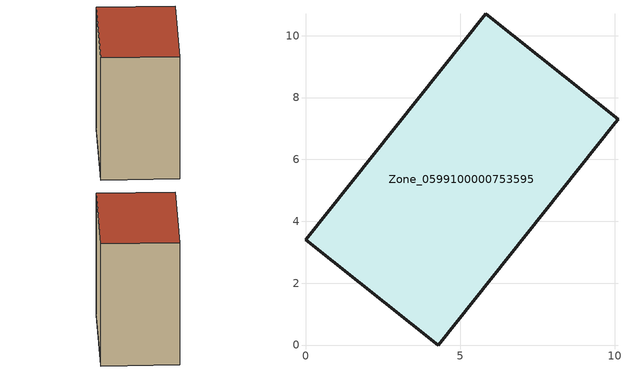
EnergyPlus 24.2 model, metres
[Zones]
Zone_0599100000753595
 floor ground (C_G): 5.82,10.7 10.1,7.3 10.01,7.19 4.29,0 0,3.4 z0.52
 wall outside (C_F): 0,3.4 4.29,0 10.01,7.19 10.1,7.3 5.82,10.7 0,3.4 z0.52:9.61
 roof outside (C_R): 10.1,7.3 5.82,10.7 0,3.4 4.29,0 10.01,7.19 z9.61
[BUILDING]
Pand.0599100000753595: North Axis=0; Terrain=City; Loads Convergence Tolerance Value=0.04; Temperature Convergence Tolerance Value=0.4; Solar Distribution=FullExterior; Maximum Number of Warmup Days=25; Minimum Number of Warmup Days=1
[Site:Location]
Rotterdam.The.Hague.AP_ZH_NLD Design_Conditions: Latitude=51.96; Longitude=4.45; Time Zone=1; Elevation=-4.5
[SITE:GROUNDTEMPERATURE:BUILDINGSURFACE]
18, 18, 18, 18, 18, 18, 18, 18, 18, 18, 18, 18
[MATERIAL] Thermal Absorptance=0.9; Solar Absorptance=0.7; Visible Absorptance=0.7
Name | Roughness | Thickness | Conductivity | Density | Specific Heat
G.TI.2006-2014 | MediumSmooth | 0.15 | 0.06 | 540 | 1210
F.TI.2006-2014 | Rough | 0.3 | 0.12 | 1920 | 840
R.TI.2006-2014 | MediumRough | 0.2 | 0.08 | 1500 | 1000
[CONSTRUCTION]
C_G: G.TI.2006-2014
C_F: F.TI.2006-2014
C_R: R.TI.2006-2014
[ZONE]
Zone_0599100000753595: Type=1; Multiplier=1; Ceiling Height=Autocalculate; Volume=Autocalculate; Floor Area=autocalculate; Part of Total Floor Area=Yes
[ZONEINFILTRATION:DESIGNFLOWRATE]
Infil_Zone_0599100000753595: Zone or ZoneList or Space or SpaceList=Zone_0599100000753595; Schedule=AlwaysOn; Design Flow Rate Calculation Method=Flow/Area; Flow Rate per Floor Area=0.0015; Constant Term Coefficient=1; Temperature Term Coefficient=0; Velocity Term Coefficient=0; Velocity Squared Term Coefficient=0
[HVACTEMPLATE:ZONE:IDEALLOADSAIRSYSTEM]
Zone_0599100000753595: Maximum Heating Supply Air Temperature=50; Minimum Cooling Supply Air Temperature=13; Maximum Heating Supply Air Humidity Ratio=0.0156; Minimum Cooling Supply Air Humidity Ratio=0.0077; Heating Limit=NoLimit; Cooling Limit=NoLimit; Dehumidification Control Type=ConstantSensibleHeatRatio; Cooling Sensible Heat Ratio=0.7; Dehumidification Setpoint=60; Humidification Control Type=None; Humidification Setpoint=30; Outdoor Air Method=None; Outdoor Air Flow Rate per Person=0.00944; Outdoor Air Flow Rate per Zone Floor Area=0; Outdoor Air Flow Rate per Zone=0; Demand Controlled Ventilation Type=None; Outdoor Air Economizer Type=NoEconomizer; Heat Recovery Type=None; Sensible Heat Recovery Effectiveness=0.7; Latent Heat Recovery Effectiveness=0.65
[ZONECONTROL:THERMOSTAT]
ThermostatControl_Zone_0599100000753595: Zone or ZoneList=Zone_0599100000753595; Control Type Schedule=DualSetpointControlType; Control 1=Thermostat_Zone_0599100000753595; Temperature Difference Between Cutout And Setpoint=0
[THERMOSTATSETPOINT:DUALSETPOINT]
Thermostat_Zone_0599100000753595: Heating Setpoint Temperature Schedule=HeatingSetpoint_Zone_0599100000753595; Cooling Setpoint Temperature Schedule=CoolingSetpoint_Zone_0599100000753595
[SCHEDULE:COMPACT]
HeatingSetpoint_Zone_0599100000753595: Through: 12/31, For: AllDays, Until: 24:00, 21
CoolingSetpoint_Zone_0599100000753595: Through: 12/31, For: AllDays, Until: 24:00, 24
DualSetpointControlType: Through: 12/31, For: AllDays, Until: 24:00, 4
AlwaysOn: Through: 12/31, For: AllDays, Until: 24:00, 1
